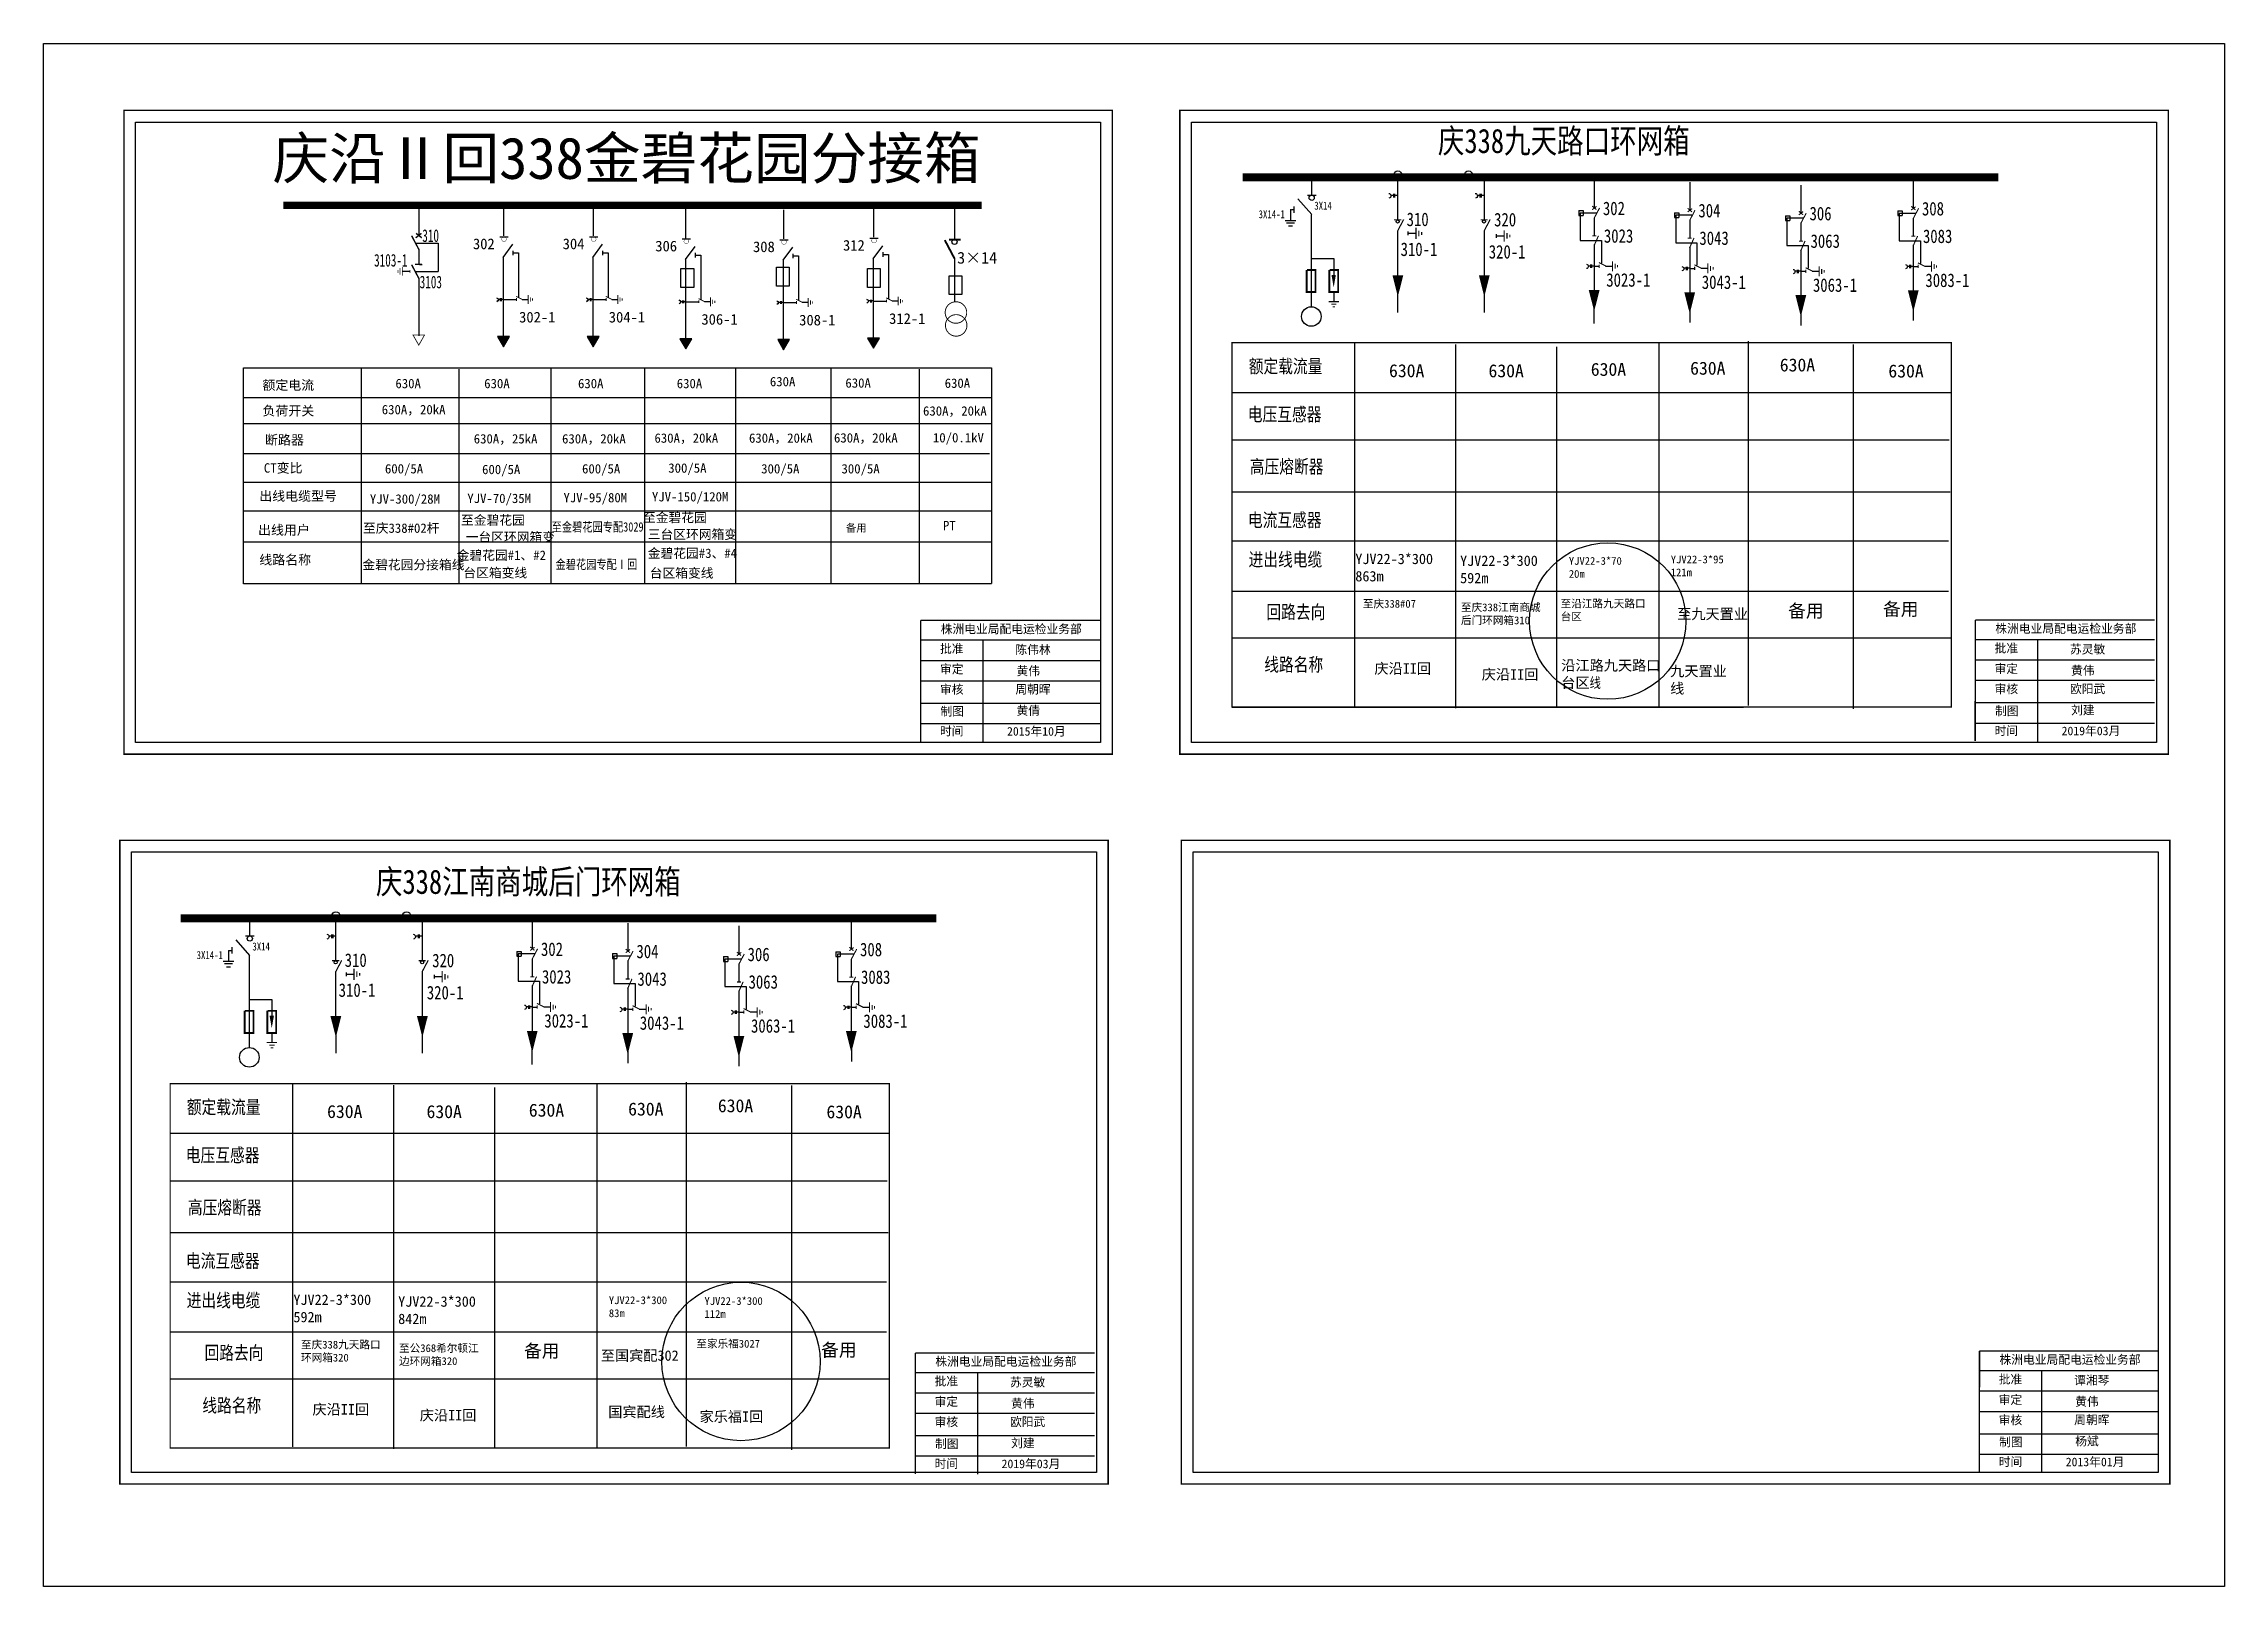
# Model space of a CAD drawing. Extents: x 558 to 978, y -339 to -42.
import ezdxf
from ezdxf.enums import TextEntityAlignment as Align

# ---------------------------------------------------------------- set-up
doc = ezdxf.new("R2010")
doc.units = 0
doc.header["$LTSCALE"] = 5
doc.linetypes.add('HIDDEN', pattern=[0.375, 0.25, -0.125])
doc.layers.get('0').update_dxf_attribs({"linetype": 'CONTINUOUS'})
doc.layers.add('1', color=7, linetype='CONTINUOUS')
doc.layers.add('2', color=7, linetype='CONTINUOUS')
doc.layers.add('粗实线', color=7, linetype='CONTINUOUS', lineweight=30)
doc.styles.add('HZ', font='', dxfattribs={"width": 0.75, "oblique": 9.998114})
doc.styles.add('ST', font='', dxfattribs={"width": 0.8})
doc.styles.get("Standard").update_dxf_attribs({"font": '', "width": 0.8})
doc.styles.add('字体', font='', dxfattribs={"height": 2.5})
doc.styles.add('宋体', font='')
doc.styles.get('HZ').set_extended_font_data('楷体_GB2312')
doc.styles.get('ST').set_extended_font_data('SimSun')
doc.styles.get('Standard').set_extended_font_data('楷体_GB2312')
doc.styles.get('字体').set_extended_font_data('楷体_GB2312')
doc.styles.get('宋体').set_extended_font_data('SimSun')

# ---------------------------------------------------------------- blocks, each defined once
blk = doc.blocks.new('JD')
for points in [[(-2, 0.2), (-2, -0.2), (2, 0.2), (2, -0.2)], [(1, -1.2), (1, -0.8), (-1, -1.2), (-1, -0.8)], [(-0.5, -1.8), (-0.5, -2.2), (0.5, -1.8), (0.5, -2.2)]]:
    blk.add_trace(points)
blk = doc.blocks.new('接地刀')
at = {"layer": '粗实线', "color": 0}
for p, q in [((15521, 53827), (15521, 53739)), ((15477, 53739), (15565, 53739)), ((15488, 53719), (15553, 53719)), ((15504, 53694), (15537, 53694))]:
    blk.add_line(p, q, dxfattribs=at)
at = {"layer": '粗实线', "color": 0, "linetype": 'HIDDEN'}
blk.add_line((15521, 53827), (15549, 53827), dxfattribs=at)
at = {"layer": '粗实线'}
blk.add_line((15549, 53853), (15549, 53802), dxfattribs=at)

msp = doc.modelspace()

# ---------------------------------------------------------------- hatches: boundary and pattern name
for points in [[(646.83, -100.83), (647.96, -98.87), (645.7, -98.87)], [(664.11, -100.83), (665.24, -98.87), (662.98, -98.87)], [(681.95, -101.25), (683.08, -99.29), (680.82, -99.29)], [(700.77, -101.39), (701.9, -99.43), (699.64, -99.43)], [(718.1, -101.12), (719.23, -99.16), (716.97, -99.16)]]:
    msp.add_hatch(color=7).paths.add_polyline_path(points)

# ---------------------------------------------------------------- linework, layer by layer
for p, q in [((558.26, -42.47), (978.26, -42.47)), ((558.26, -339.47), (558.26, -42.47)), ((978.26, -42.47), (978.26, -339.47)), ((630.52, -74.19), (630.52, -79.5)), ((646.12, -79.65), (647.75, -79.65)), ((663.39, -79.65), (665.03, -79.65)), ((629.91, -80.91), (634.28, -80.91)), ((630.52, -82.06), (630.52, -84.98)), ((634.28, -80.91), (634.28, -86.33)), ((648.61, -82.34), (648.61, -83.19)), ((648.63, -82.77), (649.71, -82.77)), ((649.71, -82.77), (649.71, -91.35)), ((665.88, -82.34), (665.88, -83.19)), ((665.9, -82.77), (666.99, -82.77)), ((666.99, -82.77), (666.99, -91.35)), ((681.23, -80.07), (682.87, -80.07)), ((683.72, -82.77), (683.72, -83.61)), ((683.74, -83.19), (684.83, -83.19)), ((684.83, -83.19), (684.83, -91.77)), ((700.06, -80.21), (701.69, -80.21)), ((702.55, -82.91), (702.55, -83.75)), ((702.57, -83.33), (703.65, -83.33)), ((703.65, -83.33), (703.65, -91.91)), ((717.38, -79.94), (719.02, -79.94)), ((719.87, -82.63), (719.87, -83.48)), ((719.89, -83.06), (720.98, -83.06)), ((720.98, -83.06), (720.98, -91.63)), ((628.84, -86.33), (627.37, -86.33)), ((629.83, -86.33), (634.28, -86.33)), ((630.52, -87.64), (630.52, -98.69)), ((646.83, -91.73), (649.32, -91.73)), ((650.42, -91.71), (651.56, -91.71)), ((664.11, -91.73), (666.6, -91.73)), ((667.69, -91.71), (668.84, -91.71)), ((681.95, -92.15), (684.44, -92.15)), ((685.53, -92.13), (686.68, -92.13)), ((700.77, -92.3), (703.26, -92.3)), ((704.36, -92.27), (705.5, -92.27)), ((718.1, -92.02), (720.59, -92.02)), ((721.68, -92), (722.83, -92)), ((978.26, -339.47), (558.26, -339.47))]:
    msp.add_line(p, q)
at = {"color": 7}
for p, q in [((646.87, -79.47), (646.87, -73.88)), ((664.14, -79.47), (664.14, -73.88)), ((681.98, -79.89), (681.98, -74.3)), ((700.81, -80.03), (700.81, -74.44)), ((718.13, -79.75), (718.13, -74.16))]:
    msp.add_line(p, q, dxfattribs=at)
at = {"color": 0}
for p, q in [((733.7, -73.14), (733.7, -80.37)), ((646.76, -83.61), (646.76, -99.22)), ((664.03, -83.61), (664.03, -99.22)), ((718.02, -83.9), (718.02, -99.5)), ((733.7, -83.85), (733.7, -92.2)), ((681.87, -84.03), (681.87, -99.64)), ((700.7, -84.17), (700.7, -99.78)), ((619.43, -104.88), (619.43, -146.47)), ((638.24, -105.11), (638.24, -146.53)), ((596.73, -110.6), (613.26, -110.6)), ((613.18, -110.6), (627.12, -110.6)), ((624.37, -110.6), (740.86, -110.6)), ((596.73, -115.62), (613.19, -115.62)), ((613.11, -115.62), (627.06, -115.62)), ((626.82, -115.62), (740.79, -115.62)), ((596.73, -126.86), (613.07, -126.86)), ((612.99, -126.86), (626.94, -126.86)), ((626.7, -126.86), (740.67, -126.86)), ((596.73, -132.41), (740.69, -132.41))]:
    msp.add_line(p, q, dxfattribs=at)
at = {"color": 7, "linetype": 'Continuous'}
for p, q in [((727.19, -157.26), (761.7, -157.26)), ((739.17, -157.26), (739.17, -176.88)), ((930.29, -157.17), (964.81, -157.17)), ((942.27, -157.17), (942.27, -176.79)), ((727.19, -161.2), (761.7, -161.2)), ((930.29, -161.11), (964.81, -161.11)), ((727.19, -165.13), (761.7, -165.13)), ((930.29, -165.04), (964.81, -165.04)), ((727.19, -169.42), (761.7, -169.42)), ((930.29, -169.33), (964.81, -169.33)), ((727.19, -173.35), (761.7, -173.35)), ((930.29, -173.26), (964.81, -173.26)), ((931.1, -297.91), (965.61, -297.91)), ((943.07, -297.91), (943.07, -317.53)), ((726.15, -298.27), (760.66, -298.27)), ((726.15, -302.21), (760.66, -302.21)), ((738.13, -298.27), (738.13, -317.89)), ((931.1, -301.85), (965.61, -301.85)), ((726.15, -306.14), (760.66, -306.14)), ((931.1, -305.78), (965.61, -305.78)), ((726.15, -310.43), (760.66, -310.43)), ((931.1, -310.07), (965.61, -310.07)), ((726.15, -314.36), (760.66, -314.36)), ((931.1, -314), (965.61, -314))]:
    msp.add_line(p, q, dxfattribs=at)
at = {"color": 7, "linetype": 'Continuous', "const_width": 0.277}
for points in [[(573.73, -55.32), (764.08, -55.32), (764.08, -179.26), (573.73, -179.26)], [(777.1, -55.32), (967.45, -55.32), (967.45, -179.26), (777.1, -179.26)], [(572.94, -195.84), (763.29, -195.84), (763.29, -319.78), (572.94, -319.78)], [(777.4, -195.84), (967.75, -195.84), (967.75, -319.78), (777.4, -319.78)]]:
    msp.add_lwpolyline(points, close=True, dxfattribs=at)
at = {"color": 7, "linetype": 'Continuous'}
for points in [[(575.97, -57.56), (761.84, -57.56), (761.84, -177.02), (575.97, -177.02)], [(779.34, -57.56), (965.21, -57.56), (965.21, -177.02), (779.34, -177.02)], [(575.18, -198.08), (761.05, -198.08), (761.05, -317.54), (575.18, -317.54)], [(779.64, -198.08), (965.51, -198.08), (965.51, -317.54), (779.64, -317.54)]]:
    msp.add_lwpolyline(points, close=True, dxfattribs=at)
for points, const_width in [([(604.43, -73.6), (738.95, -73.6)], 1.46), ([(630.52, -82.06), (629.14, -79.45)], 0.275), ([(631.03, -78.99), (629.93, -79.85)], 0.275), ([(630, -78.99), (631.1, -79.85)], 0.275), ([(646.12, -79.65), (647.75, -79.65)], 0.139), ([(663.39, -79.65), (665.03, -79.65)], 0.139), ([(681.23, -80.07), (682.87, -80.07)], 0.139), ([(700.06, -80.21), (701.69, -80.21)], 0.139), ([(717.38, -79.94), (719.02, -79.94)], 0.139), ([(626.52, -86.02), (626.52, -86.61)], 0.12), ([(626.92, -85.65), (626.92, -86.94)], 0.12), ([(627.35, -85.45), (627.35, -87.14)], 0.12), ([(628.84, -86.03), (628.84, -86.63)], 0.12), ([(630.52, -87.64), (629.14, -85.03)], 0.275), ([(631.22, -85), (629.81, -84.95)], 0.275), ([(649.27, -91.13), (650.49, -91.73)], 0.182), ([(649.32, -91.45), (649.32, -92.01)], 0.182), ([(666.55, -91.13), (667.76, -91.73)], 0.182), ([(666.6, -91.45), (666.6, -92.01)], 0.182), ([(684.39, -91.55), (685.6, -92.15)], 0.182), ([(684.44, -91.87), (684.44, -92.43)], 0.182), ([(703.21, -91.69), (704.43, -92.3)], 0.182), ([(703.26, -92.02), (703.26, -92.58)], 0.182), ([(720.54, -91.41), (721.75, -92.02)], 0.182), ([(720.59, -91.74), (720.59, -92.3)], 0.182)]:
    msp.add_lwpolyline(points, dxfattribs=dict(const_width=const_width))
at = {"const_width": 0.0695}
for points in [[(646.48, -80.11, 1), (647.38, -80.11, 1)], [(663.75, -80.11, 1), (664.66, -80.11, 1)], [(681.59, -80.53, 1), (682.5, -80.53, 1)], [(700.42, -80.67, 1), (701.32, -80.67, 1)], [(717.74, -80.39, 1), (718.65, -80.39, 1)]]:
    msp.add_lwpolyline(points, format="xyb", close=True, dxfattribs=at)
at = {"color": 0, "const_width": 0.375}
for points in [[(733.7, -83.85), (731.83, -80.3)], [(734.85, -80.23), (732.64, -80.22)]]:
    msp.add_lwpolyline(points, dxfattribs=at)
at = {"color": 0, "linetype": 'Continuous'}
for points in [[(681.01, -85.78), (683.48, -85.78), (683.48, -89.41), (681.01, -89.41)], [(699.41, -85.51), (701.87, -85.51), (701.87, -89.15), (699.41, -89.15)], [(716.93, -85.78), (719.39, -85.78), (719.39, -89.41), (716.93, -89.41)], [(732.66, -87.14), (735.13, -87.14), (735.13, -90.78), (732.66, -90.78)]]:
    msp.add_lwpolyline(points, close=True, dxfattribs=at)
for points in [[(645.51, -91.41, -0.877934), (645.52, -92.15)], [(662.79, -91.41, -0.877934), (662.8, -92.15)], [(680.63, -91.83, -0.877934), (680.64, -92.57)], [(699.45, -91.97, -0.877934), (699.46, -92.71)], [(716.78, -91.7, -0.877934), (716.79, -92.44)]]:
    msp.add_lwpolyline(points, format="xyb")
for points in [[(646.22, -91.72), (645.84, -91.72)], [(646.22, -91.47), (646.22, -92.02)], [(646.39, -91.47), (646.39, -92.02)], [(646.83, -91.72), (646.39, -91.72)], [(663.5, -91.72), (663.11, -91.72)], [(663.5, -91.47), (663.5, -92.02)], [(663.67, -91.47), (663.67, -92.02)], [(664.11, -91.72), (663.67, -91.72)], [(681.34, -92.15), (680.95, -92.15)], [(681.34, -91.89), (681.34, -92.44)], [(681.51, -91.89), (681.51, -92.44)], [(681.95, -92.15), (681.51, -92.15)], [(700.16, -92.29), (699.78, -92.29)], [(700.16, -92.03), (700.16, -92.58)], [(700.33, -92.03), (700.33, -92.58)], [(700.77, -92.29), (700.33, -92.29)], [(717.49, -92.01), (717.1, -92.01)], [(717.49, -91.76), (717.49, -92.31)], [(717.66, -91.76), (717.66, -92.31)], [(718.1, -92.01), (717.66, -92.01)]]:
    msp.add_lwpolyline(points)
at = {"color": 0, "const_width": 0.175}
for points in [[(736.04, -94.23, -1), (731.9, -94.23, -1)], [(736.09, -96.71, -1), (731.95, -96.71, -1)]]:
    msp.add_lwpolyline(points, format="xyb", close=True, dxfattribs=at)
at = {"color": 0, "const_width": 0.155}
msp.add_lwpolyline([(629.41, -98.57), (630.52, -100.51), (631.62, -98.57)], close=True, dxfattribs=at)
at = {"color": 7}
for points in [[(646.83, -100.83), (647.96, -98.87), (645.7, -98.87)], [(664.11, -100.83), (665.24, -98.87), (662.98, -98.87)], [(681.95, -101.25), (683.08, -99.29), (680.82, -99.29)], [(700.77, -101.39), (701.9, -99.43), (699.64, -99.43)], [(718.1, -101.12), (719.23, -99.16), (716.97, -99.16)]]:
    msp.add_lwpolyline(points, close=True, dxfattribs=at)
at = {"color": 7, "linetype": 'Continuous', "const_width": 0.277}
for points in [[(727.19, -153.5), (727.17, -176.82)], [(727.19, -153.5), (761.7, -153.5)], [(930.29, -153.42), (930.27, -176.73)], [(930.29, -153.42), (964.81, -153.42)], [(726.15, -294.52), (726.13, -317.83)], [(726.15, -294.52), (760.66, -294.52)], [(931.1, -294.15), (931.07, -317.47)], [(931.1, -294.15), (965.61, -294.15)]]:
    msp.add_lwpolyline(points, dxfattribs=at)
at = {"color": 0}
msp.add_circle((733.7, -80.64), 0.488, dxfattribs=at)
at = {"color": 1}
for centre, radius in [((859.5, -153.63), 15.06), ((692.57, -296.17), 15.25)]:
    msp.add_circle(centre, radius, dxfattribs=at)
at = {"layer": '1', "color": 0}
for p, q in [((819.03, -68.52), (819.03, -76.35)), ((835.69, -68.52), (835.69, -76.35)), ((856.89, -68.72), (856.89, -74.13)), ((875.29, -69.14), (875.29, -74.55)), ((896.69, -69.71), (896.69, -75.12)), ((918.35, -68.78), (918.35, -74.18)), ((802.37, -75.42), (802.37, -93.2)), ((853.94, -74.61), (853.94, -75.53)), ((853.94, -74.61), (854.77, -74.61)), ((853.94, -75.53), (854.77, -75.53)), ((857.31, -75.09), (854.21, -75.09)), ((854.21, -75.09), (854.21, -80.36)), ((854.77, -74.61), (854.77, -75.53)), ((872.34, -75.03), (872.34, -75.95)), ((872.34, -75.03), (873.17, -75.03)), ((875.7, -75.51), (872.6, -75.51)), ((872.6, -75.51), (872.6, -80.79)), ((873.17, -75.03), (873.17, -75.95)), ((915.4, -74.66), (915.4, -75.58)), ((915.4, -74.66), (916.23, -74.66)), ((915.4, -75.58), (916.23, -75.58)), ((918.76, -75.14), (915.66, -75.14)), ((915.66, -75.14), (915.66, -80.42)), ((916.23, -74.66), (916.23, -75.58)), ((819.03, -78.48), (819.03, -87.98)), ((821.08, -78.96), (822.55, -78.96)), ((835.69, -78.48), (835.69, -87.98)), ((838.06, -79.46), (839.53, -79.46)), ((856.89, -76.01), (856.89, -79.44)), ((872.34, -75.95), (873.17, -75.95)), ((875.29, -76.44), (875.29, -79.86)), ((893.74, -75.6), (893.74, -76.52)), ((893.74, -75.6), (894.57, -75.6)), ((893.74, -76.52), (894.57, -76.52)), ((897.11, -76.08), (894.01, -76.08)), ((894.01, -76.08), (894.01, -81.35)), ((894.57, -75.6), (894.57, -76.52)), ((896.69, -77.01), (896.69, -80.43)), ((918.35, -76.07), (918.35, -79.5)), ((802.35, -83.86), (806.72, -83.86)), ((806.72, -83.86), (806.72, -87.06)), ((854.21, -80.36), (858.3, -80.36)), ((856.89, -81.15), (856.89, -91.27)), ((858.3, -80.36), (858.3, -84.71)), ((872.6, -80.79), (876.69, -80.79)), ((875.29, -81.58), (875.29, -91.7)), ((876.69, -80.79), (876.69, -85.14)), ((894.01, -81.35), (898.1, -81.35)), ((896.69, -82.15), (896.69, -92.26)), ((898.1, -81.35), (898.1, -85.71)), ((915.66, -80.42), (919.75, -80.42)), ((918.35, -81.21), (918.35, -91.33)), ((919.75, -80.42), (919.75, -84.77)), ((856.89, -85.31), (857.85, -85.31)), ((859.1, -85.28), (860.4, -85.28)), ((875.29, -85.73), (876.24, -85.73)), ((877.49, -85.71), (878.8, -85.71)), ((896.69, -86.3), (897.65, -86.3)), ((898.9, -86.27), (900.2, -86.27)), ((918.35, -85.36), (919.3, -85.36)), ((920.55, -85.34), (921.86, -85.34)), ((806.72, -90.41), (806.72, -92.06)), ((819.04, -89.52), (819.04, -94.22)), ((835.69, -89.52), (835.69, -94.22)), ((856.84, -93.27), (856.84, -96.35)), ((875.29, -93.05), (875.29, -96.13)), ((896.7, -93.62), (896.7, -96.7)), ((918.35, -92.69), (918.35, -95.77)), ((810.73, -100.05), (810.73, -170)), ((830.16, -100.37), (830.16, -170.4)), ((869.33, -100.07), (869.33, -170.19)), ((886.52, -99.77), (886.52, -169.89)), ((906.8, -100.42), (906.8, -170.54)), ((849.62, -100.83), (849.62, -170.19)), ((787.15, -109.63), (925.73, -109.63)), ((787.15, -118.77), (925.27, -118.77)), ((787.15, -128.73), (925.44, -128.73)), ((787.15, -138.21), (925.11, -138.21)), ((787.15, -147.87), (925.11, -147.87)), ((787.15, -156.87), (925.66, -156.87)), ((787.15, -170.19), (885.68, -170.19)), ((614.51, -211.14), (614.51, -218.97)), ((631.16, -211.14), (631.16, -218.97)), ((652.37, -211.34), (652.37, -216.75)), ((670.76, -211.76), (670.76, -217.17)), ((692.17, -212.33), (692.17, -217.74)), ((713.82, -211.4), (713.82, -216.8)), ((597.85, -218.04), (597.85, -235.82)), ((649.42, -217.23), (649.42, -218.15)), ((649.42, -217.23), (650.25, -217.23)), ((649.42, -218.15), (650.25, -218.15)), ((652.79, -217.71), (649.69, -217.71)), ((649.69, -217.71), (649.69, -222.98)), ((650.25, -217.23), (650.25, -218.15)), ((667.81, -217.65), (667.81, -218.57)), ((667.81, -217.65), (668.64, -217.65)), ((671.18, -218.13), (668.08, -218.13)), ((668.08, -218.13), (668.08, -223.41)), ((668.64, -217.65), (668.64, -218.57)), ((689.22, -218.22), (689.22, -219.14)), ((689.22, -218.22), (690.05, -218.22)), ((690.05, -218.22), (690.05, -219.14)), ((710.87, -217.28), (710.87, -218.21)), ((710.87, -217.28), (711.7, -217.28)), ((710.87, -218.21), (711.7, -218.21)), ((714.24, -217.76), (711.14, -217.76)), ((711.14, -217.76), (711.14, -223.04)), ((711.7, -217.28), (711.7, -218.21)), ((614.51, -221.1), (614.51, -230.6)), ((616.56, -221.58), (618.03, -221.58)), ((631.16, -221.1), (631.16, -230.6)), ((633.54, -222.08), (635.01, -222.08)), ((652.37, -218.63), (652.37, -222.06)), ((667.81, -218.57), (668.64, -218.57)), ((670.76, -219.06), (670.76, -222.48)), ((689.22, -219.14), (690.05, -219.14)), ((692.58, -218.7), (689.48, -218.7)), ((689.48, -218.7), (689.48, -223.98)), ((692.17, -219.63), (692.17, -223.05)), ((713.82, -218.69), (713.82, -222.12)), ((597.83, -226.48), (602.2, -226.48)), ((602.2, -226.48), (602.2, -229.68)), ((649.69, -222.98), (653.78, -222.98)), ((652.37, -223.77), (652.37, -233.89)), ((653.78, -222.98), (653.78, -227.33)), ((668.08, -223.41), (672.17, -223.41)), ((670.76, -224.2), (670.76, -234.32)), ((672.17, -223.41), (672.17, -227.76)), ((689.48, -223.98), (693.57, -223.98)), ((692.17, -224.77), (692.17, -234.88)), ((693.57, -223.98), (693.57, -228.33)), ((711.14, -223.04), (715.23, -223.04)), ((713.82, -223.83), (713.82, -233.95)), ((715.23, -223.04), (715.23, -227.39)), ((652.37, -227.93), (653.33, -227.93)), ((654.58, -227.9), (655.88, -227.9)), ((670.76, -228.35), (671.72, -228.35)), ((672.97, -228.33), (674.27, -228.33)), ((692.17, -228.92), (693.13, -228.92)), ((694.37, -228.89), (695.68, -228.89)), ((713.82, -227.98), (714.78, -227.98)), ((716.03, -227.96), (717.33, -227.96)), ((602.2, -233.03), (602.2, -234.68)), ((614.52, -232.14), (614.52, -236.84)), ((631.17, -232.14), (631.17, -236.84)), ((652.32, -235.89), (652.32, -238.97)), ((670.77, -235.67), (670.77, -238.75)), ((692.17, -236.24), (692.17, -239.32)), ((713.83, -235.31), (713.83, -238.39)), ((606.21, -242.67), (606.21, -312.62)), ((625.64, -242.99), (625.64, -313.02)), ((645.1, -243.45), (645.1, -312.81)), ((664.8, -242.69), (664.8, -312.81)), ((682, -242.39), (682, -312.51)), ((702.28, -243.04), (702.28, -313.16)), ((582.63, -252.25), (721.21, -252.25)), ((582.63, -261.39), (720.75, -261.39)), ((582.63, -271.35), (720.91, -271.35)), ((582.63, -280.83), (720.58, -280.83)), ((582.63, -290.49), (720.58, -290.49)), ((582.63, -299.49), (721.13, -299.49)), ((582.63, -312.81), (681.15, -312.81))]:
    msp.add_line(p, q, dxfattribs=at)
for points, const_width in [([(789.21, -68.22), (934.73, -68.22)], 1.56), ([(856.51, -73.74), (857.32, -74.42)], 0.207), ([(856.5, -74.44), (857.34, -73.8)], 0.207), ([(856.89, -76.07), (857.93, -74.1)], 0.207), ([(874.89, -74.86), (875.74, -74.23)], 0.207), ([(874.9, -74.17), (875.71, -74.85)], 0.207), ([(875.29, -76.49), (876.32, -74.53)], 0.207), ([(896.3, -75.43), (897.14, -74.8)], 0.207), ([(896.3, -74.74), (897.12, -75.41)], 0.207), ([(896.69, -77.06), (897.73, -75.09)], 0.207), ([(917.95, -74.49), (918.79, -73.86)], 0.207), ([(917.96, -73.8), (918.77, -74.48)], 0.207), ([(918.35, -76.12), (919.38, -74.16)], 0.207), ([(818.34, -76.38), (819.72, -76.38)], 0.234), ([(819.03, -78.54), (820.2, -76.32)], 0.234), ([(835, -76.38), (836.38, -76.38)], 0.234), ([(835.69, -78.54), (836.86, -76.32)], 0.234), ([(856.52, -79.49), (857.29, -79.49)], 0.207), ([(856.85, -81.41), (857.72, -79.45)], 0.207), ([(875.24, -81.83), (876.12, -79.88)], 0.207), ([(917.97, -79.55), (918.74, -79.55)], 0.207), ([(918.3, -81.46), (919.18, -79.51)], 0.207), ([(874.92, -79.92), (875.68, -79.92)], 0.207), ([(896.32, -80.49), (897.09, -80.49)], 0.207), ([(896.65, -82.4), (897.52, -80.44)], 0.207), ([(801.5, -86.04), (801.5, -90.3), (803.21, -90.3), (803.21, -86.04), (801.56, -86.04)], 0.36), ([(805.87, -86.04), (805.87, -90.3), (807.58, -90.3), (807.58, -86.04), (805.93, -86.04)], 0.36), ([(857.8, -84.62), (859.18, -85.31)], 0.207), ([(857.85, -84.99), (857.85, -85.63)], 0.207), ([(876.19, -85.04), (877.57, -85.73)], 0.207), ([(876.24, -85.41), (876.24, -86.05)], 0.207), ([(897.6, -85.61), (898.98, -86.3)], 0.207), ([(897.65, -85.98), (897.65, -86.62)], 0.207), ([(919.25, -84.67), (920.63, -85.36)], 0.207), ([(919.3, -85.05), (919.3, -85.68)], 0.207), ([(856.39, -91.33), (857.44, -91.33), (856.9, -92.4), (856.4, -91.31)], 0.207), ([(874.78, -91.76), (875.83, -91.76), (875.29, -92.83), (874.79, -91.74)], 0.207), ([(896.18, -92.32), (897.24, -92.32), (896.7, -93.39), (896.19, -92.31)], 0.207), ([(917.84, -91.39), (918.89, -91.39), (918.35, -92.46), (917.85, -91.37)], 0.207), ([(920.72, -170.19), (787.15, -170.19), (787.15, -100.05), (920.13, -100.05)], 0.234), ([(919.92, -100.05), (925.68, -100.05), (925.68, -170.19), (920.57, -170.19)], 0.234), ([(584.68, -210.84), (730.21, -210.84)], 1.56), ([(651.98, -217.06), (652.82, -216.42)], 0.207), ([(651.98, -216.36), (652.8, -217.04)], 0.207), ([(652.37, -218.69), (653.41, -216.72)], 0.207), ([(670.38, -216.79), (671.19, -217.47)], 0.207), ([(670.37, -217.48), (671.21, -216.85)], 0.207), ([(670.76, -219.11), (671.8, -217.15)], 0.207), ([(691.77, -218.05), (692.62, -217.42)], 0.207), ([(691.78, -217.36), (692.59, -218.03)], 0.207), ([(692.17, -219.68), (693.21, -217.71)], 0.207), ([(713.43, -217.11), (714.27, -216.48)], 0.207), ([(713.44, -216.42), (714.25, -217.1)], 0.207), ([(713.82, -218.74), (714.86, -216.78)], 0.207), ([(613.82, -219), (615.2, -219)], 0.234), ([(614.51, -221.16), (615.68, -218.94)], 0.234), ([(630.47, -219), (631.85, -219)], 0.234), ([(631.16, -221.16), (632.33, -218.94)], 0.234), ([(652, -222.11), (652.77, -222.11)], 0.207), ([(652.33, -224.03), (653.2, -222.07)], 0.207), ([(670.39, -222.54), (671.16, -222.54)], 0.207), ([(670.72, -224.45), (671.59, -222.5)], 0.207), ([(713.45, -222.17), (714.22, -222.17)], 0.207), ([(713.78, -224.08), (714.65, -222.13)], 0.207), ([(691.8, -223.11), (692.56, -223.11)], 0.207), ([(692.13, -225.02), (693, -223.06)], 0.207), ([(596.98, -228.66), (596.98, -232.92), (598.68, -232.92), (598.68, -228.66), (597.03, -228.66)], 0.36), ([(601.35, -228.66), (601.35, -232.92), (603.05, -232.92), (603.05, -228.66), (601.4, -228.66)], 0.36), ([(653.28, -227.24), (654.66, -227.93)], 0.207), ([(653.33, -227.61), (653.33, -228.25)], 0.207), ([(671.67, -227.66), (673.05, -228.35)], 0.207), ([(671.72, -228.03), (671.72, -228.67)], 0.207), ([(693.07, -228.23), (694.45, -228.92)], 0.207), ([(693.13, -228.6), (693.13, -229.24)], 0.207), ([(714.73, -227.29), (716.11, -227.98)], 0.207), ([(714.78, -227.67), (714.78, -228.3)], 0.207), ([(651.86, -233.95), (652.92, -233.95), (652.38, -235.02), (651.87, -233.93)], 0.207), ([(670.25, -234.38), (671.31, -234.38), (670.77, -235.45), (670.27, -234.36)], 0.207), ([(691.66, -234.95), (692.71, -234.95), (692.17, -236.01), (691.67, -234.93)], 0.207), ([(713.31, -234.01), (714.37, -234.01), (713.83, -235.08), (713.33, -233.99)], 0.207), ([(716.19, -312.81), (582.63, -312.81), (582.63, -242.67), (715.6, -242.67)], 0.234), ([(715.39, -242.67), (721.15, -242.67), (721.15, -312.81), (716.05, -312.81)], 0.234)]:
    msp.add_lwpolyline(points, dxfattribs=dict(at, const_width=const_width))
for points, format in [([(817.33, -71.29, -0.877934), (817.35, -72.24)], "xyb"), ([(833.99, -71.29, -0.877934), (834.01, -72.24)], "xyb"), ([(806.72, -87, 0.84, 0, 0), (806.72, -89.4, 0, 0, 0)], "xyseb"), ([(819.08, -87.06, 2.08, 0, 0), (819.08, -91.19, 0, 0, 0)], "xyseb"), ([(835.73, -87.06, 2.08, 0, 0), (835.73, -91.19, 0, 0, 0)], "xyseb"), ([(855.39, -84.94, -0.877934), (855.41, -85.78)], "xyb"), ([(873.78, -85.37, -0.877934), (873.8, -86.21)], "xyb"), ([(895.19, -85.93, -0.877934), (895.2, -86.77)], "xyb"), ([(916.84, -85, -0.877934), (916.86, -85.84)], "xyb"), ([(856.89, -89.9, 2.08, 0, 0), (856.89, -94.02, 0, 0, 0)], "xyseb"), ([(875.29, -90.32, 2.08, 0, 0), (875.29, -94.45, 0, 0, 0)], "xyseb"), ([(896.69, -90.89, 2.08, 0, 0), (896.69, -95.02, 0, 0, 0)], "xyseb"), ([(918.35, -89.95, 2.08, 0, 0), (918.35, -94.08, 0, 0, 0)], "xyseb"), ([(612.81, -213.92, -0.877934), (612.83, -214.86)], "xyb"), ([(629.46, -213.92, -0.877934), (629.48, -214.86)], "xyb"), ([(602.2, -229.62, 0.84, 0, 0), (602.2, -232.02, 0, 0, 0)], "xyseb"), ([(614.55, -229.68, 2.08, 0, 0), (614.55, -233.81, 0, 0, 0)], "xyseb"), ([(631.21, -229.68, 2.08, 0, 0), (631.21, -233.81, 0, 0, 0)], "xyseb"), ([(650.87, -227.56, -0.877934), (650.88, -228.4)], "xyb"), ([(669.26, -227.99, -0.877934), (669.27, -228.83)], "xyb"), ([(690.66, -228.55, -0.877934), (690.68, -229.39)], "xyb"), ([(712.32, -227.62, -0.877934), (712.33, -228.46)], "xyb"), ([(652.37, -232.52, 2.08, 0, 0), (652.37, -236.64, 0, 0, 0)], "xyseb"), ([(670.76, -232.94, 2.08, 0, 0), (670.76, -237.07, 0, 0, 0)], "xyseb"), ([(692.17, -233.51, 2.08, 0, 0), (692.17, -237.64, 0, 0, 0)], "xyseb"), ([(713.82, -232.57, 2.08, 0, 0), (713.82, -236.7, 0, 0, 0)], "xyseb")]:
    msp.add_lwpolyline(points, format=format, dxfattribs=at)
for points in [[(818.25, -71.37), (818.25, -72.08)], [(818.46, -71.37), (818.46, -72.08)], [(834.9, -71.37), (834.9, -72.08)], [(835.12, -71.37), (835.12, -72.08)], [(818.25, -71.7), (817.75, -71.7)], [(819.03, -71.7), (818.46, -71.7)], [(834.9, -71.7), (834.41, -71.7)], [(835.69, -71.7), (835.12, -71.7)], [(821.03, -78.64), (821.03, -79.35)], [(838.02, -79.13), (838.02, -79.84)], [(856.2, -85.3), (855.76, -85.3)], [(856.2, -85.01), (856.2, -85.64)], [(856.39, -85.01), (856.39, -85.64)], [(856.89, -85.3), (856.39, -85.3)], [(874.59, -85.72), (874.15, -85.72)], [(874.59, -85.43), (874.59, -86.06)], [(874.78, -85.43), (874.78, -86.06)], [(875.29, -85.72), (874.78, -85.72)], [(895.99, -86.29), (895.56, -86.29)], [(895.99, -86), (895.99, -86.63)], [(896.19, -86), (896.19, -86.63)], [(896.69, -86.29), (896.19, -86.29)], [(917.65, -85.35), (917.21, -85.35)], [(917.65, -85.06), (917.65, -85.69)], [(917.84, -85.06), (917.84, -85.69)], [(918.34, -85.35), (917.84, -85.35)], [(613.72, -213.99), (613.72, -214.7)], [(613.94, -213.99), (613.94, -214.7)], [(630.38, -213.99), (630.38, -214.7)], [(630.6, -213.99), (630.6, -214.7)], [(613.72, -214.32), (613.23, -214.32)], [(614.51, -214.32), (613.94, -214.32)], [(630.38, -214.32), (629.88, -214.32)], [(631.16, -214.32), (630.6, -214.32)], [(616.51, -221.26), (616.51, -221.97)], [(633.5, -221.75), (633.5, -222.46)], [(651.67, -227.92), (651.24, -227.92)], [(651.67, -227.63), (651.67, -228.26)], [(651.87, -227.63), (651.87, -228.26)], [(652.37, -227.92), (651.87, -227.92)], [(670.07, -228.34), (669.63, -228.34)], [(670.07, -228.05), (670.07, -228.68)], [(670.26, -228.05), (670.26, -228.68)], [(670.76, -228.34), (670.26, -228.34)], [(691.47, -228.91), (691.03, -228.91)], [(691.47, -228.62), (691.47, -229.25)], [(691.66, -228.62), (691.66, -229.25)], [(692.17, -228.91), (691.66, -228.91)], [(713.13, -227.97), (712.69, -227.97)], [(713.13, -227.68), (713.13, -228.31)], [(713.32, -227.68), (713.32, -228.31)], [(713.82, -227.97), (713.32, -227.97)]]:
    msp.add_lwpolyline(points, dxfattribs=at)
at = {"layer": '1'}
for points in [[(645.51, -91.4, -0.877934), (645.52, -92.14)], [(662.78, -91.4, -0.877934), (662.8, -92.14)], [(680.62, -91.82, -0.877934), (680.64, -92.56)], [(699.45, -91.96, -0.877934), (699.46, -92.7)], [(716.77, -91.69, -0.877934), (716.79, -92.43)]]:
    msp.add_lwpolyline(points, format="xyb", dxfattribs=at)
at = {"layer": '1', "color": 0}
for centre, radius in [((819.07, -67.74), 0.777), ((832.68, -67.74), 0.777), ((819.03, -76.71), 0.3), ((835.69, -76.71), 0.3), ((802.41, -95), 1.89), ((614.55, -210.36), 0.777), ((628.16, -210.36), 0.777), ((614.51, -219.33), 0.3), ((631.16, -219.33), 0.3), ((597.88, -237.62), 1.89)]:
    msp.add_circle(centre, radius, dxfattribs=at)
at = {"layer": '2'}
for p, q in [((646.76, -83.61), (648.64, -81.1)), ((664.03, -83.61), (665.92, -81.1)), ((681.87, -84.03), (683.76, -81.52)), ((700.7, -84.17), (702.58, -81.66)), ((718.02, -83.9), (719.91, -81.38)), ((596.73, -104.88), (613.19, -104.88)), ((596.73, -146.47), (596.73, -104.88)), ((613.11, -104.88), (627.06, -104.88)), ((626.82, -104.88), (740.79, -104.88)), ((655.98, -104.92), (655.98, -146.53)), ((740.79, -104.88), (740.79, -146.39)), ((673.99, -105.05), (673.99, -146.26)), ((691.54, -105.05), (691.54, -146.39)), ((709.89, -105.05), (709.89, -146.39)), ((726.92, -105.13), (726.92, -146.26)), ((596.73, -121.4), (624.18, -121.4)), ((612.76, -121.4), (626.71, -121.4)), ((626.47, -121.4), (740.44, -121.4)), ((613.19, -138.42), (596.73, -138.42)), ((627.06, -138.42), (613.11, -138.42)), ((740.79, -138.42), (626.82, -138.42)), ((613.19, -146.47), (596.73, -146.47)), ((627.06, -146.47), (613.11, -146.47)), ((740.79, -146.47), (626.82, -146.47))]:
    msp.add_line(p, q, dxfattribs=at)
at = {"layer": '粗实线', "color": 0}
for p, q in [((802.49, -71.64), (802.49, -68.59)), ((802.49, -75.38), (799.84, -72.36)), ((801.65, -71.64), (803.32, -71.64)), ((597.97, -214.26), (597.97, -211.21)), ((597.97, -218.01), (595.32, -214.98)), ((597.13, -214.26), (598.8, -214.26))]:
    msp.add_line(p, q, dxfattribs=at)
for centre in [(802.49, -72.14), (597.97, -214.76)]:
    msp.add_circle(centre, 0.501, dxfattribs=at)

# ---------------------------------------------------------------- block references
at = {"xscale": 0.4250017950198526, "yscale": 0.4250017950198526, "zscale": 0.4250017950949055, "rotation": 90}
for p in [(651.58, -91.74), (668.85, -91.74), (686.69, -92.16), (705.52, -92.3), (722.85, -92.03)]:
    msp.add_blockref('JD', p, dxfattribs=at)
at = {"layer": '1', "color": 0, "rotation": 90}
for p, xscale, yscale, zscale in [((822.57, -79.01), 0.5459999999031879, 0.5459999999031879, 0.546), ((839.56, -79.5), 0.5459999999031879, 0.5459999999031879, 0.546), ((860.42, -85.32), 0.4838399997354372, 0.4838399997354372, 0.48384), ((878.81, -85.74), 0.4838399997354372, 0.4838399997354372, 0.48384), ((900.22, -86.31), 0.4838399997354372, 0.4838399997354372, 0.48384), ((921.87, -85.37), 0.4838399997354372, 0.4838399997354372, 0.48384), ((618.05, -221.63), 0.5459999999031879, 0.5459999999031879, 0.546), ((635.03, -222.12), 0.5459999999031879, 0.5459999999031879, 0.546), ((655.9, -227.94), 0.4838399997354372, 0.4838399997354372, 0.48384), ((674.29, -228.36), 0.4838399997354372, 0.4838399997354372, 0.48384), ((695.7, -228.93), 0.4838399997354372, 0.4838399997354372, 0.48384), ((717.35, -228), 0.4838399997354372, 0.4838399997354372, 0.48384)]:
    msp.add_blockref('JD', p, dxfattribs=dict(at, xscale=xscale, yscale=yscale, zscale=zscale))
at = {"layer": '1', "color": 0, "xscale": 0.5040000006556511, "yscale": 0.5039999997243285, "zscale": 0.504}
for p in [(806.75, -92.14), (602.23, -234.76)]:
    msp.add_blockref('JD', p, dxfattribs=at)
at = {"layer": '粗实线', "color": 0, "xscale": 0.02357643924483455, "zscale": 0.02357643924490561}
for p, yscale in [((432.47, -1343.47), 0.0235764392450335), ((227.95, -1486.09), 0.02357643924506192)]:
    msp.add_blockref('接地刀', p, dxfattribs=dict(at, yscale=yscale))

# ---------------------------------------------------------------- texts
at = {"style": 'HZ'}
msp.add_text('庆沿Ⅱ回338金碧花园分接箱', height=8, dxfattribs=at).set_placement((602.35, -68.51))
at = {"color": 0, "style": '宋体', "width": 0.8}
for s, p in [('3X14-1', (794.79, -76.08)), ('3X14', (804.68, -74.43)), ('3X14-1', (590.26, -218.7)), ('3X14', (600.16, -217.05))]:
    msp.add_text(s, height=1.548, dxfattribs=at).set_placement(p, align=Align.CENTER)
at = {"style": '宋体', "width": 0.65}
for s, p in [('310', (631.19, -80.64)), ('3103-1', (621.91, -85.38)), ('3103', (630.69, -89.57))]:
    msp.add_text(s, height=2.426, dxfattribs=at).set_placement(p)
at = {"color": 0}
for s, height, p in [('302', 2.055, (640.95, -82.04)), ('304', 2.055, (658.23, -82.04)), ('306', 2.055, (676.07, -82.46)), ('308', 2.055, (694.89, -82.6)), ('312', 2.055, (712.22, -82.32)), ('3×14', 2.261, (734.21, -84.82)), ('302-1', 2.055, (649.84, -96.15)), ('304-1', 2.055, (667.11, -96.15)), ('306-1', 2.055, (684.95, -96.57)), ('308-1', 2.055, (703.78, -96.71)), ('312-1', 2.055, (721.1, -96.43)), ('630A', 1.803, (626.02, -108.8)), ('630A', 1.803, (643.12, -108.8)), ('630A', 1.803, (661.18, -108.8)), ('630A', 1.803, (680.2, -108.8)), ('630A', 1.803, (698.14, -108.43)), ('630A', 1.803, (712.68, -108.7)), ('630A', 1.803, (731.8, -108.73)), ('630A，20kA', 1.803, (623.39, -113.82)), ('630A，20kA', 1.803, (727.63, -114.08)), ('630A，25kA', 1.803, (641.1, -119.44)), ('630A，20kA', 1.803, (658.11, -119.44)), ('630A，20kA', 1.803, (675.91, -119.3)), ('630A，20kA', 1.803, (694.11, -119.3)), ('630A，20kA', 1.803, (710.48, -119.26)), ('10/0.1kV', 1.803, (729.54, -119.23)), ('600/5A', 1.803, (624, -125.21)), ('600/5A', 1.803, (642.71, -125.34)), ('600/5A', 1.803, (661.96, -125.21)), ('300/5A', 1.803, (678.57, -125.07)), ('300/5A', 1.803, (696.47, -125.21)), ('300/5A', 1.803, (711.93, -125.21)), ('YJV-300/28M', 1.8034, (621.1, -131.03)), ('YJV-70/35M', 1.803, (639.87, -130.91)), ('YJV-95/80M', 1.803, (658.38, -130.77)), ('YJV-150/120M', 1.8034, (675.42, -130.6)), ('至金碧花园 ', 1.803, (638.65, -135.1)), ('至金碧花园 ', 1.803, (673.7, -134.59)), ('PT', 1.803, (731.47, -136.15)), ('至庆338#02杆', 1.803, (619.77, -136.64)), (' 一台区环网箱变', 1.803, (638.32, -138.34)), (' 三台区环网箱变', 1.803, (673.38, -137.83)), ('备用', 1.461, (712.78, -136.43)), ('金碧花园分接箱线', 1.803, (619.65, -143.68)), ('金碧花园#1、#2 ', 1.803, (637.81, -141.86)), ('金碧花园#3、#4 ', 1.803, (674.61, -141.48)), ('台区箱变线', 1.803, (639.1, -145.24)), ('台区箱变线', 1.803, (674.99, -145.28))]:
    msp.add_text(s, height=height, dxfattribs=at).set_placement(p)
at = {"color": 0, "style": 'HZ'}
for s, p in [('额定电流', (600.4, -109.11)), ('负荷开关', (600.42, -114.06)), ('断路器', (600.91, -119.66)), ('CT变比', (600.67, -125.07)), ('出线电缆型号', (599.8, -130.48)), ('出线用户', (599.57, -137.01)), ('线路名称', (599.81, -142.74))]:
    msp.add_text(s, height=1.827, dxfattribs=at).set_placement(p)
at = {"color": 0, "linetype": 'Continuous', "attachment_point": 1, "style": '字体'}
for s, insert, char_height, width in [('\\A1;630A', (817.38, -104.18), 2.5, 16.2232), ('\\A1;630A', (836.54, -104.2), 2.5, 16.2232), ('\\A1;630A', (856.24, -103.92), 2.5, 16.2232), ('\\A1;630A', (875.37, -103.7), 2.5, 16.2232), ('\\A1;630A', (892.64, -103.07), 2.5, 16.2232), ('\\A1;630A', (913.55, -104.24), 2.5, 16.2232), ('YJV22-3*300\\P863m', (810.89, -140.66), 2, 13.6326), ('YJV22-3*300\\P592m\\P ', (831.07, -141.01), 2, 13.6326), ('{\\H0.75x;YJV22-3*70\\P20\\fSimSun|b0|i0|c134|p2;m}\\P\\P ', (852.01, -141.3), 2, 13.6326), ('{\\H0.75x;YJV22-3*95\\P121m\\P} ', (871.64, -141.01), 2, 13.6326), ('{\\fSimSun|b0|i0|c134|p2;至庆}338#07', (812.35, -149.56), 1.5, 22.1068), ('{\\fSimSun|b0|i0|c134|p2;至庆}338{\\fSimSun|b0|i0|c134|p2;江南商城后门环网箱\\C256;310}', (831.23, -150.24), 1.5, 15.7547), ('{\\fSimSun|b0|i0|c134|p2;至沿江路九天路口台区}', (850.43, -149.52), 1.5, 17.5501), ('{\\fSimSun|b0|i0|c134|p2;至\\C256;九天置业}', (872.88, -151.27), 2, 22.1068), ('{\\fSimSun|b0|i0|c134|p2;庆沿II回}', (814.57, -161.77), 2, 22.1068), ('{\\fSimSun|b0|i0|c134|p2;庆沿II回}', (835.23, -162.9), 2, 22.1068), ('{\\fSimSun|b0|i0|c134|p2;\\C256;九天置业\\P\\C0;线}', (871.53, -162.26), 2, 22.1068), ('\\A1;630A', (612.86, -246.8), 2.5, 16.2232), ('\\A1;630A', (632.01, -246.82), 2.5, 16.2232), ('\\A1;630A', (651.71, -246.54), 2.5, 16.2232), ('\\A1;630A', (670.84, -246.32), 2.5, 16.2232), ('\\A1;630A', (688.12, -245.69), 2.5, 16.2232), ('\\A1;630A', (709.03, -246.86), 2.5, 16.2232), ('YJV22-3*300\\P592m', (606.37, -283.28), 2, 13.6326), ('YJV22-3*300\\P842m\\P ', (626.55, -283.63), 2, 13.6326), ('{\\H0.75x;YJV22-3*300\\P83m\\P} ', (667.12, -283.63), 2, 13.6326), ('{\\H0.75x;YJV22-3*300\\P112\\fSimSun|b0|i0|c134|p2;m}\\P\\P ', (685.54, -283.78), 2, 13.6326), ('{\\fSimSun|b0|i0|c134|p2;至庆}338{\\fSimSun|b0|i0|c134|p2;九天路口环网箱320}', (607.83, -292.18), 1.5, 15.5511), ('{\\fSimSun|b0|i0|c134|p2;至公368希尔顿江边环网箱320}', (626.71, -292.86), 1.5, 15.7547), ('{\\fSimSun|b0|i0|c134|p2;至\\C256;国宾配302}', (665.58, -294.03), 2, 22.1068), ('{\\fSimSun|b0|i0|c134|p2;至\\C256;家乐福3027}', (683.97, -292), 1.5, 22.1068), ('{\\fSimSun|b0|i0|c134|p2;庆沿II回}', (610.05, -304.39), 2, 22.1068), ('{\\fSimSun|b0|i0|c134|p2;庆沿II回}', (630.71, -305.52), 2, 22.1068), ('{\\fSimSun|b0|i0|c134|p2;\\C256;国宾配\\C0;线}', (667.01, -304.88), 2, 22.1068)]:
    msp.add_mtext(s, dxfattribs=dict(at, insert=insert, char_height=char_height, width=width))
at = {"color": 0, "attachment_point": 1}
for s, insert, char_height, width in [('至金碧花园专配3029', (656.11, -134.6), 1.8034, 22.8533), ('金碧花园专配Ⅰ回', (656.86, -141.81), 1.803, 22.8533), ('{\\fSimSun|b0|i0|c134|p2;\\W1;沿江路九天路口台区\\W0.8;线}', (850.55, -161.17), 2, 21.5534), ('{\\fSimSun|b0|i0|c134|p2;\\W1;\\C256;家乐福I回}', (684.59, -305.78), 2, 21.5534)]:
    msp.add_mtext(s, dxfattribs=dict(at, insert=insert, char_height=char_height, width=width))
at = {"char_height": 2.5, "width": 23.8121, "attachment_point": 1, "style": '字体'}
for insert in [(894.25, -150.41), (912.53, -150.07), (650.79, -292.88), (708.01, -292.7)]:
    msp.add_mtext('{\\fSimSun|b0|i0|c134|p2;备用}', dxfattribs=dict(at, insert=insert))
at = {"color": 7, "linetype": 'Continuous', "attachment_point": 1, "style": '字体'}
for s, insert, char_height, width in [('株洲电业局配电运检业务部', (731.04, -154.33), 1.6602, 45.388), ('株洲电业局配电运检业务部', (934.14, -154.25), 1.6602, 45.388), ('{\\fKaiTi_GB2312|b0|i0|c134|p49;批准}', (730.9, -158.12), 1.6602, 12.9834), ('陈伟林', (745.42, -158.31), 1.66, 12.9834), ('{\\fKaiTi_GB2312|b0|i0|c134|p49;批准}', (934, -158.03), 1.6602, 12.9834), ('{\\fSimSun|b0|i0|c134|p2;苏灵敏}', (948.53, -158.23), 1.6602, 12.9834), ('\\f\uffbfﾬￌﾣﾤ_GB2312|b0|i0|c134|p49;审定', (730.9, -162.06), 1.6602, 12.9834), ('黄伟', (745.64, -162.41), 1.66, 12.9834), ('\\f\uffbfﾬￌﾣﾤ_GB2312|b0|i0|c134|p49;审定', (934, -161.97), 1.6602, 12.9834), ('黄伟', (948.74, -162.32), 1.66, 12.9834), ('\\f\uffbfﾬￌﾣﾤ_GB2312|b0|i0|c134|p49;审核', (730.9, -165.97), 1.6602, 12.9834), ('周朝晖', (745.42, -165.94), 1.66, 12.9834), ('\\f\uffbfﾬￌﾣﾤ_GB2312|b0|i0|c134|p49;审核', (934, -165.88), 1.6602, 12.9834), ('{\\fSimSun|b0|i0|c134|p2;欧阳武}', (948.53, -165.86), 1.6602, 12.9834), ('\\f\uffbfﾬￌﾣﾤ_GB2312|b0|i0|c134|p49;制图', (730.99, -170.19), 1.6602, 12.9834), ('黄倩', (745.64, -170.04), 1.66, 12.9834), ('\\f\uffbfﾬￌﾣﾤ_GB2312|b0|i0|c134|p49;制图', (934.09, -170.1), 1.6602, 12.9834), ('{\\fSimSun|b0|i0|c134|p2;刘建}', (948.74, -169.95), 1.6602, 12.9834), ('\\f\uffbfﾬￌﾣﾤ_GB2312|b0|i0|c134|p49;时间', (730.9, -173.99), 1.6602, 12.9834), ('2015年10月', (743.81, -174.03), 1.66, 12.9834), ('\\f\uffbfﾬￌﾣﾤ_GB2312|b0|i0|c134|p49;时间', (934, -173.91), 1.6602, 12.9834), ('2019{\\fSimSun|b0|i0|c134|p2;年}03{\\fSimSun|b0|i0|c134|p2;月}', (946.91, -173.95), 1.6602, 14.5323), ('株洲电业局配电运检业务部', (730, -295.35), 1.6602, 45.388), ('株洲电业局配电运检业务部', (934.95, -294.98), 1.6602, 45.388), ('{\\fKaiTi_GB2312|b0|i0|c134|p49;批准}', (729.86, -299.14), 1.6602, 12.9834), ('{\\fSimSun|b0|i0|c134|p2;苏灵敏}', (744.38, -299.33), 1.6602, 12.9834), ('{\\fKaiTi_GB2312|b0|i0|c134|p49;批准}', (934.8, -298.77), 1.6602, 12.9834), ('谭湘琴', (949.33, -298.96), 1.66, 12.9834), ('\\f\uffbfﾬￌﾣﾤ_GB2312|b0|i0|c134|p49;审定', (729.86, -303.07), 1.6602, 12.9834), ('黄伟', (744.6, -303.42), 1.66, 12.9834), ('\\f\uffbfﾬￌﾣﾤ_GB2312|b0|i0|c134|p49;审定', (934.8, -302.71), 1.6602, 12.9834), ('\\f\uffbfﾬￌﾣﾤ_GB2312|b0|i0|c134|p49;审核', (934.8, -306.62), 1.6602, 12.9834), ('周朝晖', (949.33, -306.59), 1.66, 12.9834), ('黄伟', (949.54, -303.06), 1.66, 12.9834), ('\\f\uffbfﾬￌﾣﾤ_GB2312|b0|i0|c134|p49;审核', (729.86, -306.98), 1.6602, 12.9834), ('{\\fSimSun|b0|i0|c134|p2;欧阳武}', (744.38, -306.96), 1.6602, 12.9834), ('\\f\uffbfﾬￌﾣﾤ_GB2312|b0|i0|c134|p49;制图', (934.89, -310.84), 1.6602, 12.9834), ('杨斌', (949.54, -310.69), 1.66, 12.9834), ('\\f\uffbfﾬￌﾣﾤ_GB2312|b0|i0|c134|p49;制图', (729.94, -311.2), 1.6602, 12.9834), ('\\f\uffbfﾬￌﾣﾤ_GB2312|b0|i0|c134|p49;时间', (729.86, -315.01), 1.6602, 12.9834), ('2019{\\fSimSun|b0|i0|c134|p2;年}03{\\fSimSun|b0|i0|c134|p2;月}', (742.76, -315.05), 1.6602, 12.9834), ('{\\fSimSun|b0|i0|c134|p2;刘建}', (744.6, -311.05), 1.6602, 12.9834), ('\\f\uffbfﾬￌﾣﾤ_GB2312|b0|i0|c134|p49;时间', (934.8, -314.65), 1.6602, 12.9834), ('2013年01月', (947.71, -314.68), 1.66, 12.9834)]:
    msp.add_mtext(s, dxfattribs=dict(at, insert=insert, char_height=char_height, width=width))
at = {"layer": '1', "color": 0, "style": 'ST', "width": 0.8}
for s, height, p in [('庆338九天路口环网箱 ', 4.68, (826.79, -63.53)), ('310', 2.6, (820.77, -77.59)), ('320', 2.6, (837.62, -77.65)), ('302', 2.6, (858.57, -75.48)), ('304', 2.6, (876.96, -75.91)), ('306', 2.6, (898.37, -76.48)), ('308', 2.6, (920.02, -75.54)), ('3023', 2.6, (858.76, -80.79)), ('3043', 2.6, (877.15, -81.21)), ('3063', 2.6, (898.56, -81.78)), ('3083', 2.6, (920.21, -80.85)), ('310-1', 2.6, (819.61, -83.35)), ('320-1', 2.6, (836.59, -83.84)), ('3023-1', 2.6, (859.22, -89.26)), ('3043-1', 2.6, (877.62, -89.69)), ('3063-1', 2.6, (899.02, -90.25)), ('3083-1', 2.6, (920.68, -89.32)), ('额定载流量', 2.6, (790.37, -105.87)), ('电压互感器', 2.6, (790.18, -115.13)), ('高压熔断器', 2.6, (790.56, -125.19)), ('电流互感器', 2.6, (790.2, -135.48)), ('进出线电缆', 2.6, (790.33, -143.08)), ('回路去向', 2.6, (793.77, -153.18)), ('线路名称', 2.6, (793.35, -163.31)), ('庆338江南商城后门环网箱 ', 4.68, (622.27, -206.15)), ('310', 2.6, (616.25, -220.21)), ('320', 2.6, (633.1, -220.27)), ('302', 2.6, (654.05, -218.1)), ('304', 2.6, (672.44, -218.53)), ('306', 2.6, (693.85, -219.1)), ('308', 2.6, (715.5, -218.16)), ('3023', 2.6, (654.24, -223.41)), ('3043', 2.6, (672.63, -223.84)), ('3063', 2.6, (694.03, -224.4)), ('3083', 2.6, (715.69, -223.47)), ('310-1', 2.6, (615.09, -225.97)), ('320-1', 2.6, (632.07, -226.46)), ('3023-1', 2.6, (654.7, -231.88)), ('3043-1', 2.6, (673.09, -232.31)), ('3063-1', 2.6, (694.5, -232.87)), ('3083-1', 2.6, (716.15, -231.94)), ('额定载流量', 2.6, (585.85, -248.49)), ('电压互感器', 2.6, (585.65, -257.75)), ('高压熔断器', 2.6, (586.04, -267.81)), ('电流互感器', 2.6, (585.68, -278.1)), ('进出线电缆', 2.6, (585.81, -285.7)), ('回路去向', 2.6, (589.25, -295.8)), ('线路名称', 2.6, (588.83, -305.93))]:
    msp.add_text(s, height=height, dxfattribs=at).set_placement(p)

doc.saveas('drawing.dxf')
